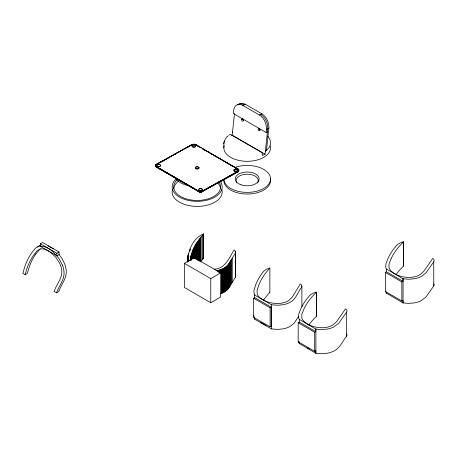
<?xml version="1.0" encoding="UTF-8"?>
<svg xmlns="http://www.w3.org/2000/svg" width="457" height="457" viewBox="0 0 457 457"><rect width="100%" height="100%" fill="white"/><g stroke="black" fill="none" stroke-linecap="round" stroke-linejoin="round"><path stroke-width="0.69" d="M192.791 144.68C193.128 143.595 197.315 144.675 193.568 144.68M199.389 191.255L199.738 191.986L200.177 191.374L199.235 191.22L199.383 191.9L200.017 192.014M194.522 144.623C195.396 143.989 192.968 145.263 192.928 144.292M199.543 191.289L199.68 191.951L199.92 191.723L198.658 191.597L198.418 190.912L156.374 166.634L199.486 191.871L199.858 191.34M193.088 144.263L193.094 144.629M199.698 191.317C200.023 192.643 198.527 191.483 198.418 190.912M193.248 144.606L193.242 144.246M193.408 144.229L193.408 144.595M200.017 191.357L200.269 191.997L199.275 191.649M193.882 144.675L194.042 144.68M200.177 191.374L200.349 192.049L198.864 191.706L156.625 167.262C154.86 164.726 155.42 166.719 157.019 167.091M223.861 143.692L223.856 147.828M193.894 144.218L193.088 144.441M198.675 191.032C201.189 191.546 200.732 192.243 202.702 190.895L238.194 171.238L238.783 170.432M194.202 144.686L194.219 144.229M200.48 191.791L201.131 191.66M200.663 191.386L200.629 192.014L199.726 191.797M194.362 144.606L194.379 144.241M200.989 191.369L200.863 192.049L200.829 191.38M194.699 144.286L194.831 144.675M194.853 144.315L194.99 144.612M200.812 191.746C200.035 192.129 201.891 192.186 201.463 191.312M201.617 191.283C201.034 192.374 202.685 191.757 202.582 190.957M201.771 191.249C201.154 192.408 200.554 191.729 201.057 191.986M201.914 191.209L201.657 191.906L200.337 191.809M195.156 144.383C196.213 145.029 193.557 143.772 193.728 144.675M202.057 191.169L201.845 191.849L201.114 191.723M202.2 191.123L201.891 191.831L201.04 191.74M202.331 191.072L202.103 191.729L200.583 191.974M195.722 144.572L198.527 146.44M202.462 191.02L202.16 191.723L201.44 191.614M223.867 143.544L223.93 142.892M155.608 165.171L156.02 166.765L157.288 167.496M155.866 164.994C156.682 164.223 154.98 164.709 156.02 166.719C157.933 168.233 155.511 166.491 155.591 165.348M156.088 166.417C155.586 164.663 155.98 167.69 157.151 167.519M156.414 167.165C153.261 162.743 158.882 170.175 156.048 166.594C154.917 164.48 156.054 166.902 156.517 166.582M202.702 190.895L202.417 191.586L201.514 191.717M223.856 143.778L223.873 143.452M237.846 169.347C238.503 168.61 236.903 169.781 236.023 168.187M236.772 172.043L237.811 171.958L238.011 171.118M202.542 191.266L238.108 171.141L237.817 171.832L201.737 191.609L202.32 191.232M237.829 171.455L238.805 169.97L237.811 171.958L202.143 191.689L201.309 191.729M237.389 171.666L238.274 171.112M238.348 171.135L238.754 169.787M238.714 170.387L238.183 171.312M235.424 167.742L238.126 169.039L238.451 169.61L238.286 171.535L236.846 172.083M237.36 172.14L238.348 171.461L238.817 170.25L238.348 171.461L237.434 171.883L238.194 171.164L237.846 171.935L237.063 172.163M237.132 172.055C238.554 172.62 238.954 168.439 238.303 170.364M238.314 169.273L196.093 144.755L195.91 145.137M238.394 170.524L238.405 169.273L238.451 169.61M237.697 171.598C237.2 172.14 238.777 171.186 238.634 170.547M238.48 169.353L238.485 170.849M238.485 170.952L237.931 171.838L201.417 191.74M238.714 169.701L238.548 171.169L237.931 171.838L238.645 170.809L237.286 172.083M238.057 171.501C240.268 168.53 236.886 174.254 238.805 169.97M238.708 169.781L238.291 170.747M187.604 261.93C187.69 251.327 192.911 237.794 203.588 233.933C197.852 241.142 190.158 250.053 191.066 260.016M253.852 315.239L254.395 319.049L271.521 328.937L277.713 329.411L283.357 328.834A18.114 10.46 0 0 0 290.224 326.355L294.371 322.95L298.455 316.427M229.477 135.078A1.548 1.005 67 0 1 230.682 134.535L261.41 152.278A1.548 1.005 67 0 1 262.352 154.266L262.227 155.386A23.558 11.711 6.1 0 0 265.06 154.175L267.739 128.84A11.402 7.386 67 0 0 260.61 114.421M231.579 135.403A23.558 11.711 6.1 0 1 232.173 135.186L234.51 113.604M266.105 132.427L266.431 129.4A11.402 7.386 67 0 0 259.302 114.975L242.798 105.447A11.396 7.381 67 0 0 233.601 110.445L233.276 113.473L266.105 132.427L267.419 131.873M239.485 103.928A11.254 7.289 67 0 1 245.415 104.333L261.924 113.862A11.259 7.295 67 0 1 268.853 128.171L266.482 150.342L265.346 151.221A23.244 13.419 0 0 0 266.322 150.473L266.551 150.279A23.341 13.476 0 0 0 267.613 136.209M223.947 142.75L224.273 141.322M238.76 170.575L238.628 171.009M223.919 142.984L223.959 142.658M238.228 171.181L202.697 190.98L200.823 191.614M238.08 171.426L238.714 170.61M220.697 293.788L225.29 291.48L228.534 288.418L235.384 277.273L235.549 275.525M202.028 191.477L202.691 191.06M198.509 146.531L195.853 144.629M156.1 166.268L155.717 165.674L156.048 166.125M238.011 171.398L238.126 171.341M238.388 171.238L238.6 170.878L238.468 171.261M201.714 191.677L202.011 191.54M62.512 265.3L58.839 258.274L53.235 251.921A26.14 15.092 60 0 0 50.161 249.516A26.649 15.384 60 0 0 48.305 248.357A26.946 15.555 60 0 0 46.9 247.614L44.323 246.58L39.965 246.037A19.343 11.168 60 0 0 38.177 246.449L35.383 248.271L31.71 252.858A113.365 65.454 60 0 0 24.529 267.613L22.85 273.377L25.135 274.697L26.626 269.584A110.246 63.649 60 0 1 33.607 255.229L37.143 250.813L40.147 249.042A15.801 9.123 60 0 1 41.061 248.876L42.341 248.865A21.468 12.396 60 0 1 44.266 249.174L47.077 250.247A23.598 13.624 60 0 1 50.784 252.521L55.811 257.291L59.433 262.786A15.441 8.912 60 0 1 60.581 265.414A14.984 8.649 60 0 1 61.838 271.412C62.072 278.821 56.217 284.682 54.154 291.452L56.548 292.834L58.753 291.566C60.97 284.797 66.665 278.799 66.242 271.292A18.114 10.46 60 0 0 64.717 264.032L62.243 258.891L59.056 254.383M201.154 236.903L201.154 261.044L203.662 258.142L203.628 233.95M269.858 268.053L269.264 268.145A14.058 8.117 0 0 0 263.101 271.989A113.182 65.345 0 0 0 255.657 284.917L253.852 291.092L254.395 294.902L271.521 304.796L277.713 305.27L283.357 304.693A18.114 10.46 0 0 0 290.224 302.208C296.085 299.141 297.81 292.126 301.586 287.207A5.438 3.142 0 0 0 300.278 283.934L292.212 297.21L288.584 300.609A15.058 8.694 0 0 1 282.363 302.997A15.441 8.912 0 0 1 279.535 303.379C272.561 303.848 265.146 302.094 259.707 297.547A21.468 12.396 0 0 1 258.365 296.062L257.994 295.548A15.658 9.043 0 0 1 257.268 294.102L257.04 290.612L258.702 285.299A110.246 63.649 0 0 1 266.631 271.864L269.864 268.065L269.864 292.223L266.631 296.01A110.246 63.649 0 0 0 263.403 300.375M200.36 192.054L199.909 191.946M224.318 141.179L225.392 138.905L227.055 136.809M224.244 141.407L224.347 141.093M155.98 166.057L156.037 165.902M238.451 171.181L237.943 171.598M216.047 270.807L220.023 269.87L223.336 268.51L225.861 266.917L228.169 264.729L235.526 252.847L235.549 251.379L234.075 249.853C229.403 257.599 225.101 268.967 214.282 269.202M298.575 341.602A19.343 11.168 0 0 0 299.112 343.356L315.793 353.227L321.385 353.684L327.069 353.25A18.114 10.46 0 0 0 334.113 350.947C340.197 348.028 342.453 341.065 346.6 336.243L346.6 312.102A5.438 3.142 0 0 0 345.538 308.801L336.478 321.854L332.599 325.161A15.058 8.694 0 0 1 326.207 327.389A15.441 8.912 0 0 1 323.35 327.703C316.467 327.989 309.143 326.121 303.979 321.374A21.468 12.396 0 0 1 302.751 319.854L302.117 318.746A15.801 9.123 0 0 1 301.803 317.872L301.837 314.382L303.899 309.109A110.246 63.649 0 0 1 312.834 295.89L316.353 292.177L316.341 316.364L312.834 320.037A110.246 63.649 0 0 0 308.641 325.19M316.347 316.347L316.347 292.206M396.442 273.994A110.246 63.649 0 0 1 399.995 269.71L403.514 266.014L403.502 241.827L399.995 245.569A110.246 63.649 0 0 0 391.055 258.788M238.548 170.118L238.554 169.438M200.823 191.826L201.6 191.831M155.648 165.251C155.009 165.423 157.254 168.456 155.723 165.994M238.177 171.495L237.948 171.701L238.223 171.266M391.061 258.788L388.998 264.06L388.964 267.545A15.801 9.123 0 0 0 389.278 268.425L389.912 269.533A21.468 12.396 0 0 0 391.141 271.052C396.305 275.8 403.628 277.667 410.512 277.382A15.441 8.912 0 0 0 413.362 277.062A15.058 8.694 0 0 0 419.749 274.834L423.639 271.532L432.699 258.473A5.438 3.142 0 0 1 433.762 261.781L433.762 285.922L426.078 296.89L421.285 300.626A18.114 10.46 0 0 1 414.231 302.934L408.547 303.362L402.954 302.905L386.274 293.034A19.343 11.168 0 0 1 385.737 291.28M56.548 292.834C58.77 286.065 64.466 280.072 64.043 272.561A18.114 10.46 60 0 0 62.518 265.3M238.4 171.341L238.685 170.855M202.582 191.397L201.463 191.837M155.688 165.16L155.991 164.571M237.766 171.643L237.383 171.935M237.817 171.832L238.011 171.489M201.651 191.826L202.32 191.569M237.412 171.986L238.028 171.672M237.857 171.883L238.154 171.569M201.491 191.894L200.64 191.786M156.066 165.668L155.957 166.457L156.523 166.771M238.177 171.626L237.571 171.986M203.662 258.125L203.611 233.938M238.617 170.981L238.434 171.329M346.6 312.102L338.917 323.065L334.124 326.806A18.114 10.46 0 0 1 327.069 329.114L321.385 329.543L315.793 329.086L299.112 319.214A19.343 11.168 0 0 1 298.575 317.461L298.752 314.13L300.895 308.652A113.182 65.345 0 0 1 309.298 295.925A14.058 8.117 0 0 1 315.747 292.24L316.193 292.126M433.762 261.781L426.078 272.743L421.285 276.485A18.114 10.46 0 0 1 414.231 278.793L408.547 279.221L402.954 278.764L386.274 268.893A19.343 11.168 0 0 1 385.737 267.139L385.914 263.803L388.056 258.331A113.182 65.345 0 0 1 396.459 245.603A14.058 8.117 0 0 1 402.908 241.919L403.354 241.804M35.812 253.966L40.245 248.785M237.389 171.826L237.977 171.741M238.36 171.444L237.469 171.935M403.502 266.037L403.502 241.896M155.991 164.657L155.883 165.08M227.198 136.66L228.386 135.58M199.846 191.94L198.886 191.574L198.806 191.083M155.997 164.743L156.265 164.349L156.323 164.788M37.583 246.997L40.376 245.18M156.083 164.669L192.477 144.389M156.094 164.754L156.168 164.417M156.168 164.503L192.334 144.435M202.262 191.672L202.005 191.774M156.3 164.697L156.483 164.212M199.56 191.66C199.263 192.111 199.515 191.757 198.949 191.135M268.853 128.171L266.431 129.4M156.534 164.657L156.483 164.297L191.934 144.583M156.5 164.474L156.185 164.68M40.347 243.752L42.547 242.478L59.056 252.013L59.056 254.572L56.857 255.84L40.347 246.312L40.347 243.752L56.857 253.281L59.056 252.013M25.135 274.697L27.334 273.423L28.831 268.316A110.246 63.649 60 0 1 35.806 253.961M184.36 263.341L194.236 257.634L220.662 272.886L210.78 278.593L184.36 263.341L184.36 287.482L210.78 302.734L220.662 297.033L220.697 269.647M187.524 261.707L191.363 259.49M253.606 298.261L254.703 297.627L271.212 307.155L271.212 326.218L270.11 326.852L253.606 317.324L253.606 298.261L270.11 307.789L271.212 307.155M315.793 353.227L315.793 350.685L314.696 351.324L298.187 341.79L298.187 322.733L299.289 322.099L315.793 331.628L315.793 329.086M402.954 302.905L402.954 300.363L401.857 300.997L385.348 291.469L385.348 272.412L386.451 271.772L402.954 281.306L402.954 278.764M298.187 322.733L314.696 332.262L315.793 331.628M385.348 272.412L401.857 281.94L402.954 281.306M157.751 163.88L158.985 163.195M160.224 162.515L163.926 160.458M165.166 159.773L168.867 157.722M174.431 154.643L175.665 153.958M186.782 147.8L188.016 147.114M162.098 161.578L163.332 160.893M174.448 154.734L175.682 154.049M186.799 147.891L188.038 147.205M201.777 191.871L202.103 191.614M192.208 144.743L191.723 145.058L192.066 144.532M202.64 191.277L202.074 191.666M202.56 191.197L202.125 191.557M199.092 191.18L199.469 191.757M242.798 105.447L245.415 104.333M259.302 114.975L261.924 113.862M192.077 144.795L191.86 145.092L191.809 144.646M192.066 144.703L192.774 144.321M201.623 191.917L201.183 191.906M202.148 191.494L201.234 191.751M202.051 191.329L201.434 191.677M203.062 258.205L203.565 258.074M269.264 292.286L269.864 292.223M192.483 144.566L192.78 144.492M201.371 191.866L200.994 191.803M201.783 191.791L200.737 191.837M192.637 144.618L193.242 144.332M201.606 191.517L201.137 191.592M192.934 144.555L193.888 144.389M201.086 191.929L200.48 191.894M201.309 191.334L200.017 191.592M198.515 191.414L199.332 191.751M200.286 191.929L199.252 191.831M157.008 167.199L156.323 167.062L155.923 165.748M200.829 191.466L200.503 191.472M155.911 166.559L156.711 167.034M156.802 167.256L156.62 167.022M200.663 191.546L199.858 191.5M156.94 167.313L156.168 166.491M200.497 191.689L200.177 191.609M199.378 191.866L198.955 191.369M198.709 191.632L198.886 191.574M200.017 191.66L199.543 191.449M200.223 191.831L198.681 191.192M199.755 191.889L200.075 191.946M198.766 191.637L198.544 190.969M199.549 191.592L199.098 191.414M198.909 191.729L198.304 190.843M156.562 166.896L156.003 166.616M199.766 191.797L199.412 191.78M199.092 191.26L198.418 190.992M199.155 191.666L198.846 191.454M195.447 144.555L201 147.771M156.18 166.622L156.517 166.708M156.448 166.976L155.626 165.868M156.431 166.742L156.511 166.645M198.829 191.392L156.265 166.565M198.755 191.523L199.041 191.672L156.243 166.976L155.688 166.131M266.157 325.498L260.707 322.505M198.698 191.34L156.494 166.868M48.174 245.923L49.099 246.34A26.946 15.555 60 0 1 51.43 247.637A26.649 15.384 60 0 1 53.298 248.911M309.218 349.068L307.155 347.948M156.26 166.668L156.642 167.308L156.368 167.113M199.041 191.774L198.635 191.472M232.173 135.186L265.066 154.18M202.228 148.479L237.897 169.073M199.755 147.148L200.989 147.862M202.217 148.571L209.597 152.832M210.826 153.541L215.133 156.026M216.361 156.734L234.195 167.034M202.817 149.016L207.118 151.501M208.346 152.21L209.58 152.924M211.425 153.986L212.654 154.695M213.882 155.409L215.116 156.117M216.961 157.179L218.189 157.893M219.417 158.602L220.645 159.31M222.49 160.378L223.724 161.087M224.953 161.795L226.798 162.863M228.026 163.572L229.26 164.28M230.488 164.994L232.333 166.057M225.547 162.246L226.775 162.955M156.454 167.079L156.78 167.348M156.557 167.251L157.025 167.513M156.185 166.731L156.54 167.085L156.203 166.805M156.997 167.462L156.214 166.874M156.014 166.279L156.111 166.731L155.826 166.08M238.32 169.193L238.68 169.953M156.722 167.245L156.882 167.262M238.468 169.524L238.725 170.215M155.911 166.251L155.614 165.725M156.243 166.999L155.654 165.948M155.591 165.634L155.86 166.417M238.508 170.204L238.588 170.621M188.478 261.433L187.604 257.668M155.848 165.251L155.78 164.817M155.98 165.086L155.911 164.651M191.997 145.132L191.934 144.669M403.051 278.713L403.051 302.854M401.857 281.94L401.857 300.997M386.451 269.236L386.451 271.772M386.451 292.103L386.451 293.377M315.89 329.034L315.89 353.175M314.696 332.262L314.696 351.324M301.888 286.048L301.888 306.641M299.289 319.557L299.289 322.099M299.289 341.79L299.289 343.698M271.521 304.796L271.521 328.937M270.11 307.789L270.11 326.852M254.395 294.902L254.395 298.455M254.395 317.626L254.395 319.049M235.641 251.67L235.629 276.696M235.526 252.847L235.526 276.988M235.384 253.127L235.384 277.273M232.253 258.205L232.253 282.346M231.499 259.462L231.499 283.608M230.756 260.724L230.756 284.865M230.031 262.004L230.031 286.151M229.505 262.901L229.505 287.042M229.197 263.363L229.197 287.51M228.877 263.82L228.877 287.967M228.534 264.277L228.534 288.418M228.169 264.729L228.169 288.87M227.775 265.174L227.775 289.315M227.346 265.614L227.346 289.761M226.889 266.06L226.889 290.201M226.392 266.494L226.392 290.635M225.861 266.917L225.861 291.063M225.29 267.334L225.29 291.48M224.678 267.739L224.678 291.88M224.027 268.133L224.027 292.274M223.336 268.51L223.336 292.651M222.605 268.865L222.605 293.011M221.982 269.144L221.982 293.285M221.348 269.402L221.348 293.548M220.023 269.87L220.023 272.715M219.331 270.081L219.331 272.92M218.629 270.276L218.629 272.406M217.903 270.447L217.903 271.869M210.78 278.593L210.78 302.734M202.651 235.149L202.651 259.296M200.429 237.783L200.429 261.924M199.738 238.651L199.738 261.37M199.063 239.519L199.063 260.821M198.424 240.393L198.424 260.273M197.801 241.267L197.801 260.444M197.201 242.153L197.201 259.902M196.624 243.038L196.624 259.37M196.076 243.929L196.076 258.839M195.545 244.821L195.545 259.022M195.042 245.723L195.042 258.502M194.562 246.626L194.562 258.696M194.105 247.534L194.105 258.182M193.665 248.448L193.665 258.388M193.254 249.362L193.254 258.593M192.865 250.287L192.865 258.811M192.5 251.213L192.5 259.028M191.637 253.612L191.637 260.004M191.437 254.195L191.437 259.879M191.089 255.366L191.089 259.627M191.015 255.657L191.015 259.919M190.837 256.531L190.837 260.084M190.758 257.114L190.723 259.696M190.238 248.928L190.238 250.345M189.838 249.876L189.838 251.293M188.375 253.869L188.375 255.292M188.016 255.08L188.01 261.781M187.93 255.423L187.93 261.81M187.736 256.354L187.81 261.821M187.65 257.011L187.65 261.981M56.857 253.281L56.857 255.84M433.944 283.894A5.438 3.142 0 0 1 433.762 285.922M346.617 333.936A5.438 3.142 0 0 1 346.6 336.243M270.315 178.687A23.341 13.476 0 0 1 247.808 194.036A23.341 13.476 0 0 1 223.941 179.39M234.829 167.479A23.341 13.476 0 0 1 268.842 173.86A23.341 13.476 0 0 1 252.053 192.094A23.341 13.476 0 0 1 223.867 179.378M236.709 182.566A11.048 6.381 0 0 1 247.134 174.18A11.048 6.381 0 0 1 257.725 182.497M257.577 182.749A11.048 6.381 0 0 1 257.411 183M189.501 186.016A23.341 13.202 1 0 1 174.9 177.442M270.315 145.954A23.341 13.476 0 0 1 246.997 161.304A23.341 13.476 0 0 1 224.141 145.72M232.516 132.267A23.341 13.476 0 0 1 232.824 132.124M260.256 130.125A1.245 0.805 67 0 1 259.416 128.594M243.707 120.574A1.245 0.805 67 0 1 242.913 119.009M237.274 104.927A11.396 7.381 67 0 1 244.107 104.893M221.868 189.712A25.026 14.447 0 0 1 196.933 206.415A25.026 14.447 0 0 1 172.506 189.461M220.188 181.24A25.026 14.447 0 0 1 194.973 201.28A25.026 14.447 0 0 1 176.168 179.018M219.063 182.029A23.467 13.55 0 0 1 195.11 200.383A23.467 13.55 0 0 1 177.036 179.909M173.7 188.958A23.467 13.55 0 0 1 178.413 181.275M217.875 183.068A23.467 13.55 0 0 1 220.565 188.484M241.079 184.822A11.933 6.889 0 0 0 259.13 179.013A11.933 6.889 0 0 0 241.387 172.889A11.933 6.889 0 0 0 241.079 184.822M192.911 146.863A1.868 1.057 1 0 0 195.762 146.029A1.868 1.057 1 0 0 193.008 145.035A1.868 1.057 1 0 0 192.911 146.863M157.648 166.348A1.868 1.057 1 0 0 160.55 165.571A1.868 1.057 1 0 0 157.859 164.526A1.868 1.057 1 0 0 157.648 166.348M196.242 168.696A1.868 1.057 1 0 0 199.063 167.839A1.868 1.057 1 0 0 196.287 166.868A1.868 1.057 1 0 0 196.242 168.696M234.687 170.992A1.868 1.057 1 0 0 237.571 170.198A1.868 1.057 1 0 0 234.864 169.164A1.868 1.057 1 0 0 234.687 170.992M199.389 190.46A1.868 1.057 1 0 0 202.36 189.769A1.868 1.057 1 0 0 199.76 188.65A1.868 1.057 1 0 0 199.389 190.46M196.242 168.827A1.868 1.057 1 0 0 199.063 167.965A1.868 1.057 1 0 0 196.282 166.999A1.868 1.057 1 0 0 196.242 168.827M192.905 146.988A1.868 1.057 1 0 0 195.756 146.16A1.868 1.057 1 0 0 193.008 145.166A1.868 1.057 1 0 0 192.905 146.988M234.687 171.118A1.868 1.057 1 0 0 237.571 170.33A1.868 1.057 1 0 0 234.864 169.296A1.868 1.057 1 0 0 234.687 171.118M157.648 166.479A1.868 1.057 1 0 0 160.544 165.702A1.868 1.057 1 0 0 157.854 164.657A1.868 1.057 1 0 0 157.648 166.479M199.383 190.592A1.868 1.057 1 0 0 202.354 189.901A1.868 1.057 1 0 0 199.76 188.775A1.868 1.057 1 0 0 199.383 190.592M258.102 129.148A1.245 0.805 67 0 0 259.393 130.748A1.245 0.805 67 0 0 259.473 128.823A1.245 0.805 67 0 0 258.102 129.148M241.599 119.568A1.245 0.805 67 0 0 242.85 121.225A1.245 0.805 67 0 0 243.004 119.334A1.245 0.805 67 0 0 241.599 119.568"/></g></svg>
